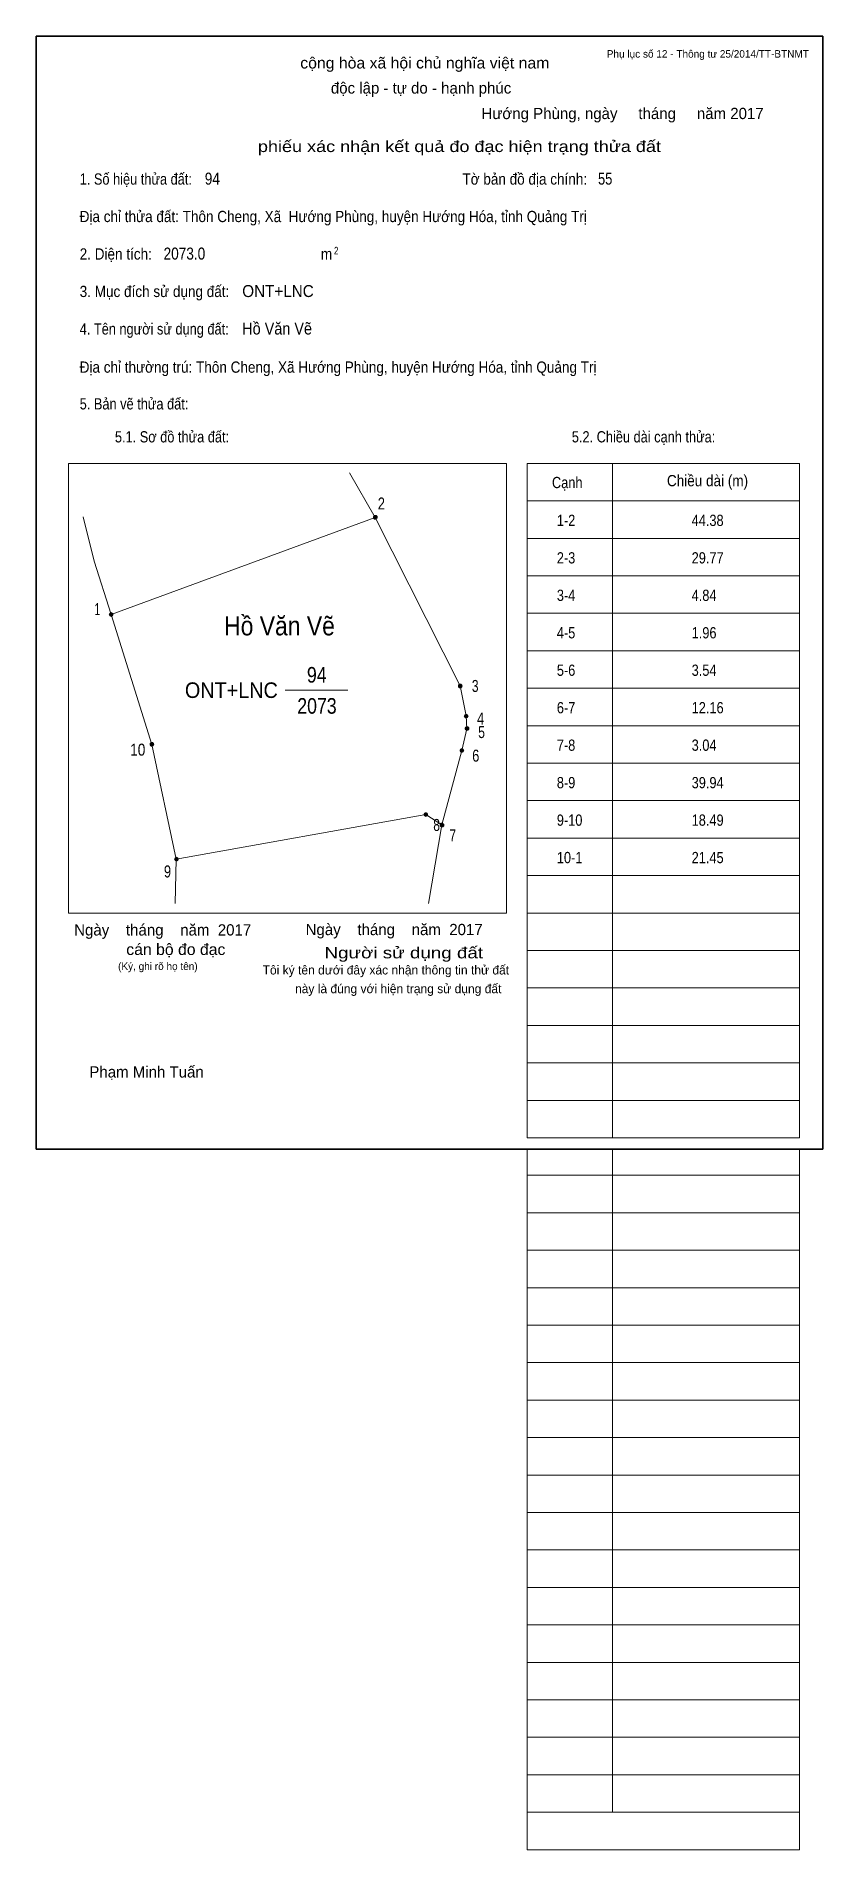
# Model space of a CAD drawing. Header units: centimetres. Extents: x 0 to 21, y -18.7 to 29.7.
import ezdxf
from ezdxf.enums import TextEntityAlignment as Align

# ---------------------------------------------------------------- set-up
doc = ezdxf.new("R2010")
doc.units = ezdxf.units.CM
doc.header["$LTSCALE"] = 0.12
for name, color, linetype in [('2', 7, 'Continuous'), ('30', 7, 'Continuous'), ('34', 7, 'Continuous')]:
    doc.layers.add(name, color=color, linetype=linetype)
for name, color, linetype, lineweight in [('32', 7, 'Continuous', 13), ('33', 7, 'Continuous', 13), ('6', 7, 'Continuous', 13), ('63', 7, 'Continuous', 13)]:
    doc.layers.add(name, color=color, linetype=linetype, lineweight=lineweight)

msp = doc.modelspace()

# ---------------------------------------------------------------- hatches: boundary and pattern name
at = {"layer": '32'}
for points in [[(9.103, 16.862, 1), (9.003, 16.862, 1)], [(2.05, 14.2677, 1), (1.95, 14.2677, 1)], [(11.3705, 12.3593, 1), (11.2705, 12.3593, 1)], [(11.528, 11.5549, 1), (11.428, 11.5549, 1)], [(11.55, 11.223, 1), (11.45, 11.223, 1)], [(3.1372, 10.8013, 1), (3.0372, 10.8013, 1)], [(11.4145, 10.6388, 1), (11.3145, 10.6388, 1)], [(10.451, 8.9284, 1), (10.351, 8.9284, 1)], [(10.8828, 8.649, 1), (10.7828, 8.649, 1)], [(3.7925, 7.7397, 1), (3.6925, 7.7397, 1)]]:
    msp.add_hatch(color=256, dxfattribs=at).paths.add_polyline_path(points)

# ---------------------------------------------------------------- linework, layer by layer
for centre in [(9.053, 16.862), (2, 14.2677), (11.3205, 12.3593), (11.478, 11.5549), (11.5, 11.223), (3.0872, 10.8013), (11.3645, 10.6388), (10.401, 8.9284), (10.8328, 8.649), (3.7425, 7.7397)]:
    msp.add_circle(centre, 0.05, dxfattribs=at)
at = {"layer": '33'}
msp.add_line((6.65, 12.25), (8.32, 12.25), dxfattribs=at)
at = {"layer": '6'}
for p, q in [((9.05, 16.86), (2, 14.27)), ((3.74, 7.74), (10.4, 8.93)), ((10.4, 8.93), (10.83, 8.65)), ((10.83, 8.65), (10.47, 6.55)), ((3.74, 7.74), (3.71, 6.55))]:
    msp.add_line(p, q, dxfattribs=at)
for points in [[(10.83, 8.65), (11.36, 10.64), (11.5, 11.22), (11.48, 11.56), (11.32, 12.36), (9.05, 16.86), (8.36, 18.05)], [(2, 14.27), (1.55, 15.69), (1.25, 16.87)], [(3.74, 7.74), (3.09, 10.8), (2, 14.27)]]:
    msp.add_lwpolyline(points, dxfattribs=at)
at = {"layer": '63'}
for p, q in [((0.86, 18.3), (12.56, 18.3)), ((0.86, 6.3), (0.86, 18.3)), ((12.56, 6.3), (12.56, 18.3)), ((13.11, 18.3), (20.38, 18.3)), ((13.11, 0.3), (13.11, 18.3)), ((15.39, 0.3), (15.39, 18.3)), ((20.38, 0.3), (20.38, 18.3)), ((13.11, 17.3), (20.38, 17.3)), ((13.11, 16.3), (20.38, 16.3)), ((13.11, 15.3), (20.38, 15.3)), ((13.11, 14.3), (20.38, 14.3)), ((13.11, 13.3), (20.38, 13.3)), ((13.11, 12.3), (20.38, 12.3)), ((13.11, 11.3), (20.38, 11.3)), ((13.11, 10.3), (20.38, 10.3)), ((13.11, 9.3), (20.38, 9.3)), ((13.11, 8.3), (20.38, 8.3)), ((13.11, 7.3), (20.38, 7.3)), ((0.86, 6.3), (12.56, 6.3)), ((13.11, 6.3), (20.38, 6.3)), ((13.11, 5.3), (20.38, 5.3)), ((13.11, 4.3), (20.38, 4.3)), ((13.11, 3.3), (20.38, 3.3)), ((13.11, 2.3), (20.38, 2.3)), ((13.11, 1.3), (20.38, 1.3)), ((13.11, 0.3), (20.38, 0.3)), ((13.11, -18.7), (13.11, 0)), ((15.39, -17.7), (15.39, 0)), ((20.38, -18.7), (20.38, 0)), ((13.11, -0.7), (20.38, -0.7)), ((13.11, -0.7), (20.38, -0.7)), ((13.11, -1.7), (20.38, -1.7)), ((13.11, -2.7), (20.38, -2.7)), ((13.11, -3.7), (20.38, -3.7)), ((13.11, -4.7), (20.38, -4.7)), ((13.11, -5.7), (20.38, -5.7)), ((13.11, -6.7), (20.38, -6.7)), ((13.11, -7.7), (20.38, -7.7)), ((13.11, -8.7), (20.38, -8.7)), ((13.11, -9.7), (20.38, -9.7)), ((13.11, -10.7), (20.38, -10.7)), ((13.11, -11.7), (20.38, -11.7)), ((13.11, -12.7), (20.38, -12.7)), ((13.11, -13.7), (20.38, -13.7)), ((13.11, -14.7), (20.38, -14.7)), ((13.11, -15.7), (20.38, -15.7)), ((13.11, -16.7), (20.38, -16.7)), ((13.11, -17.7), (20.38, -17.7)), ((13.11, -18.7), (20.38, -18.7))]:
    msp.add_line(p, q, dxfattribs=at)
at = {"layer": '63', "lineweight": 35}
msp.add_lwpolyline([(0, 0), (0, 29.7), (21, 29.7), (21, 0)], close=True, dxfattribs=at)

# ---------------------------------------------------------------- texts
at = {"layer": '2', "width": 0.9}
msp.add_text('Hồ Văn Vẽ', height=0.508, dxfattribs=at).set_placement((6.495, 13.71), align=Align.CENTER)
at = {"layer": '30', "width": 0.85}
for s, p in [('1-2', (13.9, 16.63)), ('44.38', (17.5, 16.63)), ('2-3', (13.9, 15.63)), ('29.77', (17.5, 15.63)), ('3-4', (13.9, 14.63)), ('4.84', (17.5, 14.63)), ('4-5', (13.9, 13.63)), ('1.96', (17.5, 13.63)), ('5-6', (13.9, 12.63)), ('3.54', (17.5, 12.63)), ('6-7', (13.9, 11.63)), ('12.16', (17.5, 11.63)), ('7-8', (13.9, 10.63)), ('3.04', (17.5, 10.63)), ('8-9', (13.9, 9.63)), ('39.94', (17.5, 9.63)), ('9-10', (13.9, 8.63)), ('18.49', (17.5, 8.63)), ('10-1', (13.9, 7.63)), ('21.45', (17.5, 7.63))]:
    msp.add_text(s, height=0.3, dxfattribs=at).set_placement(p)
at = {"layer": '32'}
for s, width, p in [('2', 0.8, (9.215, 17.07)), ('1', 0.65, (1.63, 14.25)), ('3', 0.75, (11.72, 12.2)), ('4', 0.8, (11.865, 11.33)), ('5', 0.75, (11.89, 10.97)), ('10', 0.85, (2.71, 10.5)), ('6', 0.8, (11.735, 10.34)), ('8', 0.75, (10.69, 8.49)), ('7', 0.75, (11.12, 8.21)), ('9', 0.8, (3.505, 7.25))]:
    msp.add_text(s, height=0.32, dxfattribs=dict(at, width=width)).set_placement(p, align=Align.CENTER)
at = {"layer": '33', "width": 0.85}
for s, p in [('94', (7.49, 12.45)), ('2073', (7.495, 11.62))]:
    msp.add_text(s, height=0.4159, dxfattribs=at).set_placement(p, align=Align.CENTER)
at = {"layer": '33', "width": 0.95}
msp.add_text('ONT+LNC', height=0.4159, dxfattribs=at).set_placement((6.45, 12.04), align=Align.RIGHT)
at = {"layer": '34'}
for s, width, p in [('94', 0.85, (4.5, 25.74)), ('55', 0.8, (15, 25.74)), ('2073.0', 0.85, (3.4, 23.74)), ('ONT+LNC', 0.95, (5.5, 22.74)), ('Hồ Văn Vẽ', 0.9, (5.5, 21.74))]:
    msp.add_text(s, height=0.32, dxfattribs=dict(at, width=width)).set_placement(p)
at = {"layer": '63', "width": 1.05}
msp.add_text('cộng hòa xã hội chủ nghĩa việt nam', height=0.3, dxfattribs=at).set_placement((10.375, 28.84), align=Align.CENTER)
at = {"layer": '63'}
for s, height, p in [('Phụ lục số 12 - Thông tư 25/2014/TT-BTNMT', 0.2, (20.63, 29.13)), ('Ngày    tháng    năm  2017', 0.3, (5.74, 5.7)), ('Ngày    tháng    năm  2017', 0.3, (11.92, 5.71)), ('(Ký, ghi rõ họ tên)', 0.2, (4.31, 4.78))]:
    msp.add_text(s, height=height, dxfattribs=at).set_placement(p, align=Align.RIGHT)
for s, height, p in [('độc lập - tự do - hạnh phúc', 0.3, (10.275, 28.17)), ('Hướng Phùng, ngày     tháng     năm 2017', 0.3, (15.655, 27.49)), ('Tôi ký tên dưới đây xác nhận thông tin thử đất', 0.24, (9.335, 4.66)), ('này là đúng với hiện trạng sử dụng đất', 0.24, (9.665, 4.16)), ('Phạm Minh Tuấn', 0.3, (2.945, 1.91))]:
    msp.add_text(s, height=height, dxfattribs=at).set_placement(p, align=Align.CENTER)
for s, width, p in [('phiếu xác nhận kết quả đo đạc hiện trạng thửa đất', 1.2, (16.68, 26.61)), ('cán bộ đo đạc', 1.05, (5.05, 5.18)), ('Người sử dụng đất', 1.25, (11.93, 5.09))]:
    msp.add_text(s, height=0.3, dxfattribs=dict(at, width=width)).set_placement(p, align=Align.RIGHT)
for s, height, width, p in [('1. Số hiệu thửa đất:', 0.3, 0.85, (1.16, 25.74)), ('Tờ bản đồ địa chính:', 0.3, 0.9, (11.38, 25.74)), ('Địa chỉ thửa đất: Thôn Cheng, Xã  Hướng Phùng, huyện Hướng Hóa, tỉnh Quảng Trị', 0.3, 0.9, (1.16, 24.74)), ('2. Diện tích:', 0.3, 0.9, (1.16, 23.74)), ('m', 0.3, 0.9, (7.6, 23.74)), ('2', 0.2, 0.8, (7.95, 23.88)), ('3. Mục đích sử dụng đất:', 0.3, 0.9, (1.16, 22.74)), ('4. Tên người sử dụng đất:', 0.3, 0.85, (1.16, 21.74)), ('Địa chỉ thường trú: Thôn Cheng, Xã Hướng Phùng, huyện Hướng Hóa, tỉnh Quảng Trị', 0.3, 0.9, (1.16, 20.72)), ('5. Bản vẽ thửa đất:', 0.3, 0.85, (1.16, 19.74)), ('5.1. Sơ đồ thửa đất:', 0.3, 0.85, (2.1, 18.86)), ('5.2. Chiều dài cạnh thửa:', 0.3, 0.85, (14.3, 18.86)), ('Cạnh', 0.3, 0.85, (13.77, 17.64)), ('Chiều dài (m)', 0.3, 0.9, (16.84, 17.69))]:
    msp.add_text(s, height=height, dxfattribs=dict(at, width=width)).set_placement(p)

doc.saveas('drawing.dxf')
